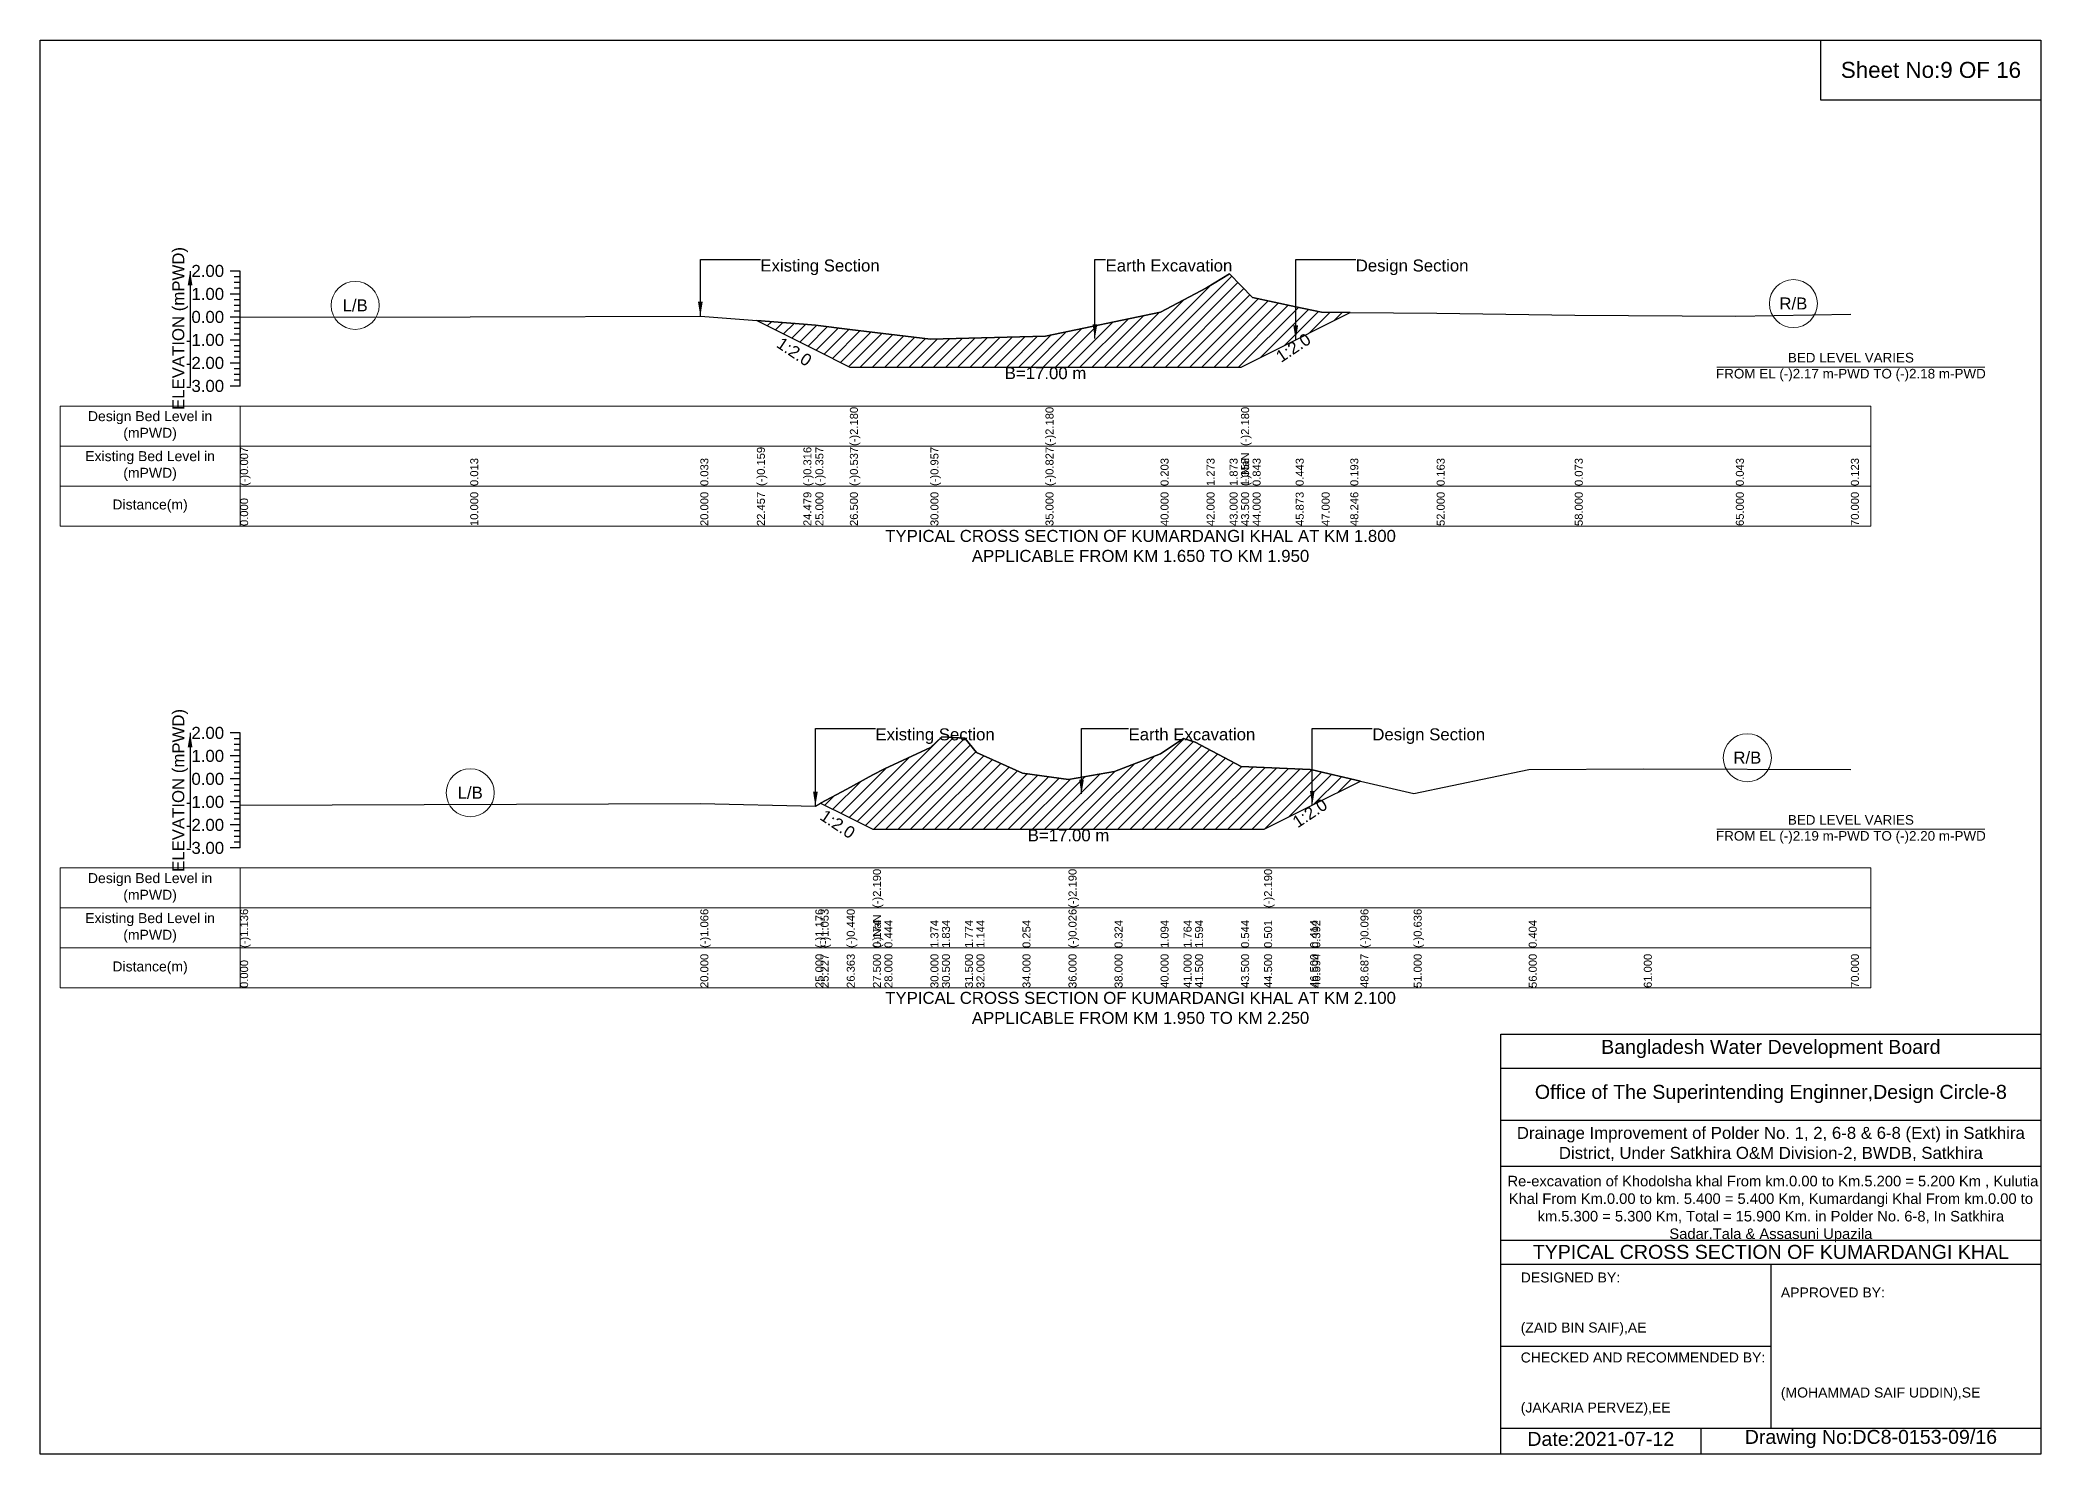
# Model space of a CAD drawing. Header units: inches. Extents: x 91000 to 568000, y -5656 to 0.
# Drawn here: x 490000 to 498000, y -5656 to 0 of the extents above; entities that cross this region are included whole.
import ezdxf

# ---------------------------------------------------------------- set-up
doc = ezdxf.new("R2010")
doc.units = ezdxf.units.IN
doc.header["$LTSCALE"] = 7
doc.header["$MEASUREMENT"] = 0
for name, color, linetype, lineweight in [('Cross section Data Border', 7, 'Continuous', 9), ('Cross Section Labels', 7, 'Continuous', 9), ('Existing_Bed_Level for Xsection', 7, 'Continuous', 25)]:
    doc.layers.add(name, color=color, linetype=linetype, lineweight=lineweight)
doc.styles.get("Standard").update_dxf_attribs({"font": 'arial.ttf'})
doc.dimstyles.get("Standard").update_dxf_attribs({"dimtxt": 0.18, "dimasz": 0.18, "dimexe": 0.18, "dimexo": 0.0625, "dimgap": 0.09, "dimtad": 0, "dimtih": 1, "dimtoh": 1, "dimdec": 4, "dimzin": 0, "dimdsep": 46, "dimtxsty": 'Standard', "dimcen": 0.09, "dimadec": 0, "dimazin": 0, "dimtfac": 1, "dimtdec": 4, "dimtofl": 0, "dimtmove": 0, "dimatfit": 3, "dimfxl": 1, "dimtolj": 1, "dimtzin": 0, "dimarcsym": 0})

msp = doc.modelspace()

# ---------------------------------------------------------------- hatches: boundary and pattern name
at = {"layer": 'Existing_Bed_Level for Xsection'}
h = msp.add_hatch(dxfattribs=at)
h.set_pattern_fill('ANSI31', color=256, scale=276, style=0)
h.paths.add_polyline_path([(492866.1, -1122.6), (493052, -1215.5), (493100, -1239.5), (493238, -1308.5), (493560, -1308.5), (494020, -1308.5), (494480, -1308.5), (494664, -1308.5), (494756, -1308.5), (494802, -1308.5), (494848, -1285.5), (495020.3, -1199.4), (495124, -1147.5), (495238.6, -1090.2), (495124, -1089.3), (495020.3, -1067.2), (494848, -1030.4), (494802, -983), (494756, -935.6), (494664, -990.8), (494480, -1089.3), (494020, -1184), (493560, -1196), (493238, -1157.4), (493100, -1140.8), (493052, -1137.1)])
h = msp.add_hatch(dxfattribs=at)
h.set_pattern_fill('ANSI31', color=256, scale=276, style=0)
h.paths.add_polyline_path([(493120.9, -3052.7), (493225.4, -3105), (493330, -3157.3), (493376, -3157.3), (493560, -3157.3), (493606, -3157.3), (493698, -3157.3), (493744, -3157.3), (493928, -3157.3), (494112, -3157.3), (494296, -3157.3), (494480, -3157.3), (494572, -3157.3), (494618, -3157.3), (494802, -3157.3), (494894, -3157.3), (495078, -3065.3), (495086.6, -3061), (495279.2, -2964.7), (495086.6, -2919.7), (495078, -2917.7), (494894, -2909.7), (494802, -2905.8), (494618, -2809.2), (494572, -2793.5), (494480, -2855.2), (494296, -2926), (494112, -2958.2), (493928, -2932.4), (493744, -2850.6), (493698, -2792.6), (493606, -2787.1), (493560, -2829.4), (493376, -2915), (493330, -2939.8), (493225.4, -2996.3)])

# ---------------------------------------------------------------- linework, layer by layer
for points in [[(490000, 0), (498000, 0), (498000, -5656), (490000, -5656)], [(497120, 0), (498000, 0), (498000, -240), (497120, -240)]]:
    msp.add_lwpolyline(points, close=True)
for points in [[(495840, -5656), (495840, -3976), (498000, -3976)], [(495840, -4112), (498000, -4112)], [(495840, -4320), (498000, -4320)], [(495840, -4504), (498000, -4504)], [(495840, -4800), (498000, -4800)], [(495840, -4896), (498000, -4896)], [(496920, -4896), (496920, -5552)], [(495840, -5224), (496920, -5224)], [(495840, -5552), (498000, -5552)], [(496640, -5552), (496640, -5656)]]:
    msp.add_lwpolyline(points)
at = {"layer": 'Cross section Data Border'}
for points in [[(490080, -1464), (497320, -1464), (497320, -1944), (490080, -1944)], [(490080, -3311.8), (497320, -3311.8), (497320, -3791.8), (490080, -3791.8)]]:
    msp.add_lwpolyline(points, close=True, dxfattribs=at)
for points in [[(490800, -1464), (490800, -1944)], [(490080, -1624), (497320, -1624)], [(490080, -1784), (497320, -1784)], [(490800, -3311.8), (490800, -3791.8)], [(490080, -3471.8), (497320, -3471.8)], [(490080, -3631.8), (497320, -3631.8)]]:
    msp.add_lwpolyline(points, dxfattribs=at)
at = {"layer": 'Cross Section Labels'}
for points in [[(496704.2, -1308.5), (497775.8, -1308.5)], [(496704.2, -3157.3), (497775.8, -3157.3)]]:
    msp.add_lwpolyline(points, dxfattribs=at)
for centre in [(497010, -1054.3), (491260, -1061.7), (496826, -2870.8), (491720, -3011.1)]:
    msp.add_circle(centre, 96, dxfattribs=at)
at = {"layer": 'Existing_Bed_Level for Xsection'}
for points in [[(490800, -924), (490760, -924)], [(490800, -947), (490776, -947)], [(490800, -1384), (490800, -1292), (490800, -1200), (490800, -1108), (490800, -1016), (490800, -924)], [(490800, -1108.6), (491720, -1106.8), (492640, -1104.9), (492866.1, -1122.6), (493052, -1137.1), (493100, -1140.8), (493238, -1157.4), (493238, -1157.4), (493560, -1196), (494020, -1184), (494020, -1184), (494480, -1089.3), (494664, -990.8), (494756, -935.6), (494802, -983), (494802, -983), (494848, -1030.4), (495020.3, -1067.2), (495124, -1089.3), (495238.6, -1090.2), (495584, -1093), (496136, -1101.2), (496780, -1104), (497240, -1096.6)], [(490800, -1016), (490760, -1016)], [(490800, -970), (490776, -970)], [(490800, -993), (490776, -993)], [(490800, -1039), (490776, -1039)], [(490800, -1108), (490760, -1108)], [(490800, -1062), (490776, -1062)], [(490800, -1085), (490776, -1085)], [(490800, -1200), (490760, -1200)], [(490800, -1131), (490776, -1131)], [(490800, -1154), (490776, -1154)], [(490800, -1177), (490776, -1177)], [(490800, -1223), (490776, -1223)], [(490800, -1246), (490776, -1246)], [(490800, -1269), (490776, -1269)], [(490800, -1292), (490760, -1292)], [(490800, -1315), (490776, -1315)], [(490800, -1338), (490776, -1338)], [(490800, -1384), (490760, -1384)], [(490800, -1361), (490776, -1361)], [(490800, -2771.8), (490760, -2771.8)], [(490800, -2794.8), (490776, -2794.8)], [(490800, -3231.8), (490800, -3139.8), (490800, -3047.8), (490800, -2955.8), (490800, -2863.8), (490800, -2771.8)], [(490800, -3060.3), (492640, -3053.9), (493100, -3064), (493120.9, -3052.7), (493225.4, -2996.3), (493330, -2939.8), (493330, -2939.8), (493376, -2915), (493560, -2829.4), (493606, -2787.1), (493698, -2792.6), (493744, -2850.6), (493928, -2932.4), (494112, -2958.2), (494112, -2958.2), (494296, -2926), (494480, -2855.2), (494572, -2793.5), (494618, -2809.2), (494802, -2905.8), (494894, -2909.7), (494894, -2909.7), (495078, -2917.7), (495086.6, -2919.7), (495279.2, -2964.7), (495492, -3014.3), (495952, -2918.6), (496412, -2915), (497240, -2918.6)], [(490800, -2863.8), (490760, -2863.8)], [(490800, -2817.8), (490776, -2817.8)], [(490800, -2840.8), (490776, -2840.8)], [(490800, -2955.8), (490760, -2955.8)], [(490800, -2886.8), (490776, -2886.8)], [(490800, -2909.8), (490776, -2909.8)], [(490800, -2932.8), (490776, -2932.8)], [(490800, -2978.8), (490776, -2978.8)], [(490800, -3001.8), (490776, -3001.8)], [(490800, -3024.8), (490776, -3024.8)], [(490800, -3047.8), (490760, -3047.8)], [(490800, -3070.8), (490776, -3070.8)], [(490800, -3093.8), (490776, -3093.8)], [(490800, -3116.8), (490776, -3116.8)], [(490800, -3139.8), (490760, -3139.8)], [(490800, -3162.8), (490776, -3162.8)], [(490800, -3185.8), (490776, -3185.8)], [(490800, -3231.8), (490760, -3231.8)], [(490800, -3208.8), (490776, -3208.8)]]:
    msp.add_lwpolyline(points, dxfattribs=at)
for points in [[(492866.1, -1122.6), (493052, -1215.5), (493100, -1239.5), (493238, -1308.5), (493238, -1308.5), (493560, -1308.5), (494020, -1308.5), (494020, -1308.5), (494480, -1308.5), (494664, -1308.5), (494756, -1308.5), (494802, -1308.5), (494802, -1308.5), (494848, -1285.5), (495020.3, -1199.4), (495124, -1147.5), (495238.6, -1090.2), (495124, -1089.3), (495020.3, -1067.2), (494848, -1030.4), (494802, -983), (494802, -983), (494756, -935.6), (494664, -990.8), (494480, -1089.3), (494020, -1184), (494020, -1184), (493560, -1196), (493238, -1157.4), (493238, -1157.4), (493100, -1140.8), (493052, -1137.1)], [(493120.9, -3052.7), (493225.4, -3105), (493330, -3157.3), (493330, -3157.3), (493376, -3157.3), (493560, -3157.3), (493606, -3157.3), (493698, -3157.3), (493744, -3157.3), (493928, -3157.3), (494112, -3157.3), (494112, -3157.3), (494296, -3157.3), (494480, -3157.3), (494572, -3157.3), (494618, -3157.3), (494802, -3157.3), (494894, -3157.3), (494894, -3157.3), (495078, -3065.3), (495086.6, -3061), (495279.2, -2964.7), (495279.2, -2964.7), (495279.2, -2964.7), (495086.6, -2919.7), (495078, -2917.7), (494894, -2909.7), (494894, -2909.7), (494802, -2905.8), (494618, -2809.2), (494572, -2793.5), (494480, -2855.2), (494296, -2926), (494112, -2958.2), (494112, -2958.2), (493928, -2932.4), (493744, -2850.6), (493698, -2792.6), (493606, -2787.1), (493560, -2829.4), (493376, -2915), (493330, -2939.8), (493330, -2939.8), (493225.4, -2996.3)]]:
    msp.add_lwpolyline(points, close=True, dxfattribs=at)

# ---------------------------------------------------------------- texts
at = {"attachment_point": 5}
for s, insert, char_height in [('Sheet No:9 OF 16', (497560, -120), 64), ('Bangladesh Water Development Board', (496920, -4036), 56), ('Office of The Superintending Enginner,Design Circle-8', (496920, -4216), 56)]:
    msp.add_mtext(s, dxfattribs=dict(at, insert=insert, char_height=char_height))
for s, insert, char_height, width, attachment_point in [('Drainage Improvement of Polder No. 1, 2, 6-8 & 6-8 (Ext) in Satkhira District, Under Satkhira O&M Division-2, BWDB, Satkhira', (496920, -4416), 48, 2240, 5), (' Re-excavation of Khodolsha khal From km.0.00 to Km.5.200 = 5.200 Km , Kulutia Khal From Km.0.00 to km. 5.400 = 5.400 Km, Kumardangi Khal From km.0.00 to km.5.300 = 5.300 Km, Total = 15.900 Km. in Polder No. 6-8, In Satkhira Sadar,Tala & Assasuni Upazila', (496920, -4676), 42.1524, 2160, 5), ('TYPICAL CROSS SECTION OF KUMARDANGI KHAL', (496920, -4848), 56, 2240, 5), ('DESIGNED BY:^J^J^J(ZAID BIN SAIF),AE', (495920, -5056), 40, 1120, 4), ('APPROVED BY:^J^J^J^J^J^J(MOHAMMAD SAIF UDDIN),SE', (496960, -5216), 40, 1120, 4), ('CHECKED AND RECOMMENDED BY:^J^J^J(JAKARIA PERVEZ),EE', (495920, -5376), 40, 1120, 4), ('Date:2021-07-12', (496240, -5596), 56, 1120, 5), ('Drawing No:DC8-0153-09/16', (497320, -5596), 56, 1760, 5)]:
    msp.add_mtext(s, dxfattribs=dict(insert=insert, char_height=char_height, width=width, attachment_point=attachment_point))
at = {"layer": 'Cross section Data Border', "char_height": 40, "width": 640, "attachment_point": 5}
for s, insert in [('Design Bed Level in (mPWD)', (490440, -1544)), ('Existing Bed Level in (mPWD)', (490440, -1704)), ('Distance(m)', (490440, -1864)), ('Design Bed Level in (mPWD)', (490440, -3391.8)), ('Existing Bed Level in (mPWD)', (490440, -3551.8)), ('Distance(m)', (490440, -3711.8))]:
    msp.add_mtext(s, dxfattribs=dict(at, insert=insert))
at = {"layer": 'Cross Section Labels'}
for s, insert, char_height, attachment_point in [('Existing Section', (492880, -878), 48, 1), ('Earth Excavation', (494260, -878), 48, 1), ('Design Section', (495260.3, -878), 48, 1), ('L/B', (491260, -1061.7), 48, 5), ('R/B', (497010, -1054.3), 48, 5), ('BED LEVEL VARIES ^JFROM EL (-)2.17 m-PWD TO (-)2.18 m-PWD', (497240, -1308.5), 38.4, 5), ('B=17.00 m', (494020, -1308.5), 48, 2), ('TYPICAL CROSS SECTION OF KUMARDANGI KHAL AT KM 1.800^JAPPLICABLE FROM KM 1.650 TO KM 1.950', (494400, -2024), 48, 5), ('Existing Section', (493340, -2753.4), 48, 1), ('Earth Excavation', (494352, -2753.4), 48, 1), ('Design Section', (495326.6, -2753.4), 48, 1), ('R/B', (496826, -2870.8), 48, 5), ('L/B', (491720, -3011.1), 48, 5), ('BED LEVEL VARIES ^JFROM EL (-)2.19 m-PWD TO (-)2.20 m-PWD', (497240, -3157.3), 38.4, 5), ('B=17.00 m', (494112, -3157.3), 48, 2), ('TYPICAL CROSS SECTION OF KUMARDANGI KHAL AT KM 2.100^JAPPLICABLE FROM KM 1.950 TO KM 2.250', (494400, -3871.8), 48, 5)]:
    msp.add_mtext(s, dxfattribs=dict(at, insert=insert, char_height=char_height, attachment_point=attachment_point))
at = {"layer": 'Cross Section Labels', "char_height": 48, "attachment_point": 2}
for insert, rotation in [((493029, -1227), 326.30993), ((494997.3, -1210.9), 33.69007), ((495063.6, -3072.5), 33.69007), ((493202.4, -3116.5), 326.30993)]:
    msp.add_mtext('1:2.0', dxfattribs=dict(at, insert=insert, rotation=rotation))
at = {"layer": 'Existing_Bed_Level for Xsection', "rotation": 90}
for s, insert, char_height, attachment_point in [('ELEVATION (mPWD)', (490560, -1154), 48, 5), ('(-)2.180', (493238, -1624), 32, 1), ('(-)2.180', (494020, -1624), 32, 1), ('(-)2.180', (494802, -1624), 32, 1), ('(-)0.007', (490800, -1784), 32, 1), ('0.013', (491720, -1784), 32, 1), ('0.033', (492640, -1784), 32, 1), ('(-)0.159', (492866.1, -1784), 32, 1), ('(-)0.316', (493052, -1784), 32, 1), ('(-)0.357', (493100, -1784), 32, 1), ('(-)0.537', (493238, -1784), 32, 1), ('(-)0.537', (493238, -1784), 32, 1), ('(-)0.537', (493238, -1784), 32, 1), ('(-)0.957', (493560, -1784), 32, 1), ('(-)0.827', (494020, -1784), 32, 1), ('(-)0.827', (494020, -1784), 32, 1), ('(-)0.827', (494020, -1784), 32, 1), ('0.203', (494480, -1784), 32, 1), ('0.203', (494480, -1784), 32, 1), ('1.273', (494664, -1784), 32, 1), ('1.873', (494756, -1784), 32, 1), ('(-)NaN', (494802, -1784), 32, 1), ('1.358', (494802, -1784), 32, 1), ('1.358', (494802, -1784), 32, 1), ('0.843', (494848, -1784), 32, 1), ('0.443', (495020.3, -1784), 32, 1), ('0.193', (495238.6, -1784), 32, 1), ('0.163', (495584, -1784), 32, 1), ('0.073', (496136, -1784), 32, 1), ('0.043', (496780, -1784), 32, 1), ('0.123', (497240, -1784), 32, 1), ('0.000', (490800, -1944), 32, 1), ('10.000', (491720, -1944), 32, 1), ('20.000', (492640, -1944), 32, 1), ('22.457', (492866.1, -1944), 32, 1), ('24.479', (493052, -1944), 32, 1), ('25.000', (493100, -1944), 32, 1), ('26.500', (493238, -1944), 32, 1), ('26.500', (493238, -1944), 32, 1), ('26.500', (493238, -1944), 32, 1), ('30.000', (493560, -1944), 32, 1), ('35.000', (494020, -1944), 32, 1), ('35.000', (494020, -1944), 32, 1), ('35.000', (494020, -1944), 32, 1), ('40.000', (494480, -1944), 32, 1), ('42.000', (494664, -1944), 32, 1), ('43.000', (494756, -1944), 32, 1), ('43.500', (494802, -1944), 32, 1), ('43.500', (494802, -1944), 32, 1), ('43.500', (494802, -1944), 32, 1), ('44.000', (494848, -1944), 32, 1), ('45.873', (495020.3, -1944), 32, 1), ('47.000', (495124, -1944), 32, 1), ('48.246', (495238.6, -1944), 32, 1), ('52.000', (495584, -1944), 32, 1), ('58.000', (496136, -1944), 32, 1), ('65.000', (496780, -1944), 32, 1), ('70.000', (497240, -1944), 32, 1), ('ELEVATION (mPWD)', (490560, -3001.8), 48, 5), ('(-)2.190', (493330, -3471.8), 32, 1), ('(-)2.190', (494112, -3471.8), 32, 1), ('(-)2.190', (494894, -3471.8), 32, 1), ('(-)1.136', (490800, -3631.8), 32, 1), ('(-)1.066', (492640, -3631.8), 32, 1), ('(-)1.176', (493100, -3631.8), 32, 1), ('(-)1.053', (493120.9, -3631.8), 32, 1), ('(-)0.440', (493225.4, -3631.8), 32, 1), ('(-)NaN', (493330, -3631.8), 32, 1), ('(-)NaN', (493330, -3631.8), 32, 1), ('(-)NaN', (493330, -3631.8), 32, 1), ('(-)0.026', (494112, -3631.8), 32, 1), ('(-)0.026', (494112, -3631.8), 32, 1), ('(-)0.096', (495279.2, -3631.8), 32, 1), ('(-)0.636', (495492, -3631.8), 32, 1), ('0.174', (493330, -3631.8), 32, 1), ('0.174', (493330, -3631.8), 32, 1), ('0.444', (493376, -3631.8), 32, 1), ('0.444', (493376, -3631.8), 32, 1), ('1.374', (493560, -3631.8), 32, 1), ('1.834', (493606, -3631.8), 32, 1), ('1.774', (493698, -3631.8), 32, 1), ('1.144', (493744, -3631.8), 32, 1), ('0.254', (493928, -3631.8), 32, 1), ('0.324', (494296, -3631.8), 32, 1), ('1.094', (494480, -3631.8), 32, 1), ('1.764', (494572, -3631.8), 32, 1), ('1.594', (494618, -3631.8), 32, 1), ('0.544', (494802, -3631.8), 32, 1), ('0.501', (494894, -3631.8), 32, 1), ('0.501', (494894, -3631.8), 32, 1), ('0.414', (495078, -3631.8), 32, 1), ('0.392', (495086.6, -3631.8), 32, 1), ('0.404', (495952, -3631.8), 32, 1), ('0.404', (495952, -3631.8), 32, 1), ('20.000', (492640, -3791.8), 32, 1), ('25.000', (493100, -3791.8), 32, 1), ('25.227', (493120.9, -3791.8), 32, 1), ('26.363', (493225.4, -3791.8), 32, 1), ('27.500', (493330, -3791.8), 32, 1), ('27.500', (493330, -3791.8), 32, 1), ('27.500', (493330, -3791.8), 32, 1), ('28.000', (493376, -3791.8), 32, 1), ('30.000', (493560, -3791.8), 32, 1), ('30.500', (493606, -3791.8), 32, 1), ('31.500', (493698, -3791.8), 32, 1), ('32.000', (493744, -3791.8), 32, 1), ('34.000', (493928, -3791.8), 32, 1), ('36.000', (494112, -3791.8), 32, 1), ('36.000', (494112, -3791.8), 32, 1), ('36.000', (494112, -3791.8), 32, 1), ('38.000', (494296, -3791.8), 32, 1), ('40.000', (494480, -3791.8), 32, 1), ('41.000', (494572, -3791.8), 32, 1), ('41.500', (494618, -3791.8), 32, 1), ('43.500', (494802, -3791.8), 32, 1), ('44.500', (494894, -3791.8), 32, 1), ('44.500', (494894, -3791.8), 32, 1), ('44.500', (494894, -3791.8), 32, 1), ('46.500', (495078, -3791.8), 32, 1), ('46.594', (495086.6, -3791.8), 32, 1), ('48.687', (495279.2, -3791.8), 32, 1), ('51.000', (495492, -3791.8), 32, 1), ('56.000', (495952, -3791.8), 32, 1), ('61.000', (496412, -3791.8), 32, 1), ('70.000', (497240, -3791.8), 32, 1), ('0.000', (490800, -3791.8), 32, 1)]:
    msp.add_mtext(s, dxfattribs=dict(at, insert=insert, char_height=char_height, attachment_point=attachment_point))
at = {"layer": 'Existing_Bed_Level for Xsection', "char_height": 48, "attachment_point": 6}
for s, insert in [('2.00', (490736, -924)), ('1.00', (490736, -1016)), ('0.00', (490736, -1108)), ('-1.00', (490736, -1200)), ('-2.00', (490736, -1292)), ('-3.00', (490736, -1384)), ('2.00', (490736, -2771.8)), ('1.00', (490736, -2863.8)), ('0.00', (490736, -2955.8)), ('-1.00', (490736, -3047.8)), ('-2.00', (490736, -3139.8)), ('-3.00', (490736, -3231.8))]:
    msp.add_mtext(s, dxfattribs=dict(at, insert=insert))

# ---------------------------------------------------------------- leaders
at = {"layer": 'Cross Section Labels', "annotation_type": 0, "has_hookline": 1, "hookline_direction": 0}
for points, text_width in [([(492640, -1104.9), (492640, -878), (492879.9, -878)], 467.2), ([(494217.5, -1194.6), (494217.5, -878), (494259.9, -878)], 497), ([(495020.3, -1199.4), (495020.3, -878), (495260.2, -878)], 441.2), ([(493100, -3064), (493100, -2753.4), (493339.9, -2753.4)], 467.2), ([(494163.9, -3015.7), (494163.9, -2753.4), (494351.9, -2753.4)], 497), ([(495086.6, -3061), (495086.6, -2753.4), (495326.5, -2753.4)], 441.2)]:
    msp.add_leader(points, dimstyle='Standard', override={"dimasz": 57.6}, dxfattribs=dict(at, text_width=text_width))
at = {"layer": 'Existing_Bed_Level for Xsection'}
for points in [[(490600, -924), (490600, -1384)], [(490600, -2771.8), (490600, -3231.8)]]:
    msp.add_leader(points, dimstyle='Standard', override={"dimasz": 57.6}, dxfattribs=at)

doc.saveas('drawing.dxf')
